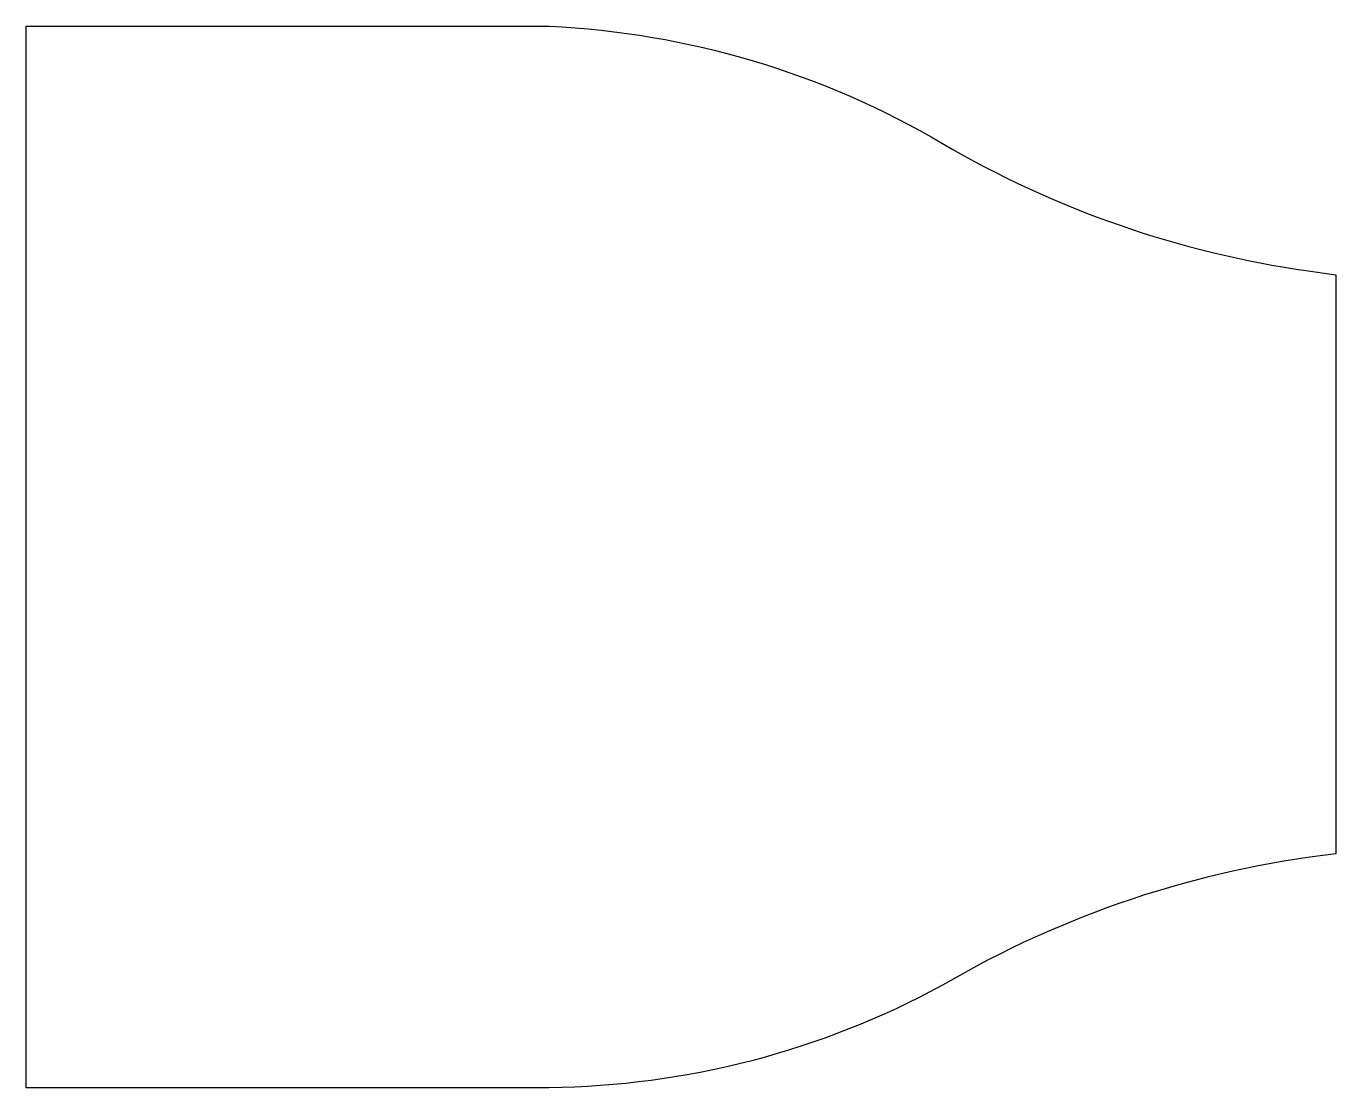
# Model space of a CAD drawing. Header units: millimetres. Extents: x -1 to 39.7, y -1 to 32.
import ezdxf

# ---------------------------------------------------------------- set-up
doc = ezdxf.new("R2010")
doc.units = ezdxf.units.MM
doc.layers.add('rezime', color=3, linetype='CONTINUOUS', lineweight=25, true_color=0x00ff00)

msp = doc.modelspace()

# ---------------------------------------------------------------- linework, layer by layer
at = {"layer": 'rezime'}
msp.add_lwpolyline([(27.482, 2.185), (27.468, 2.177, -0.122081), (15.252, -1), (15.246, -1), (-1, -1), (-1, 31.988), (15.264, 31.988, -0.122134), (27.483, 28.345, 0.097412), (38.854, 24.384), (39.714, 24.261), (39.714, 6.269, 0.104451), (27.482, 2.185)], format="xyb", dxfattribs=at)

doc.saveas('drawing.dxf')
